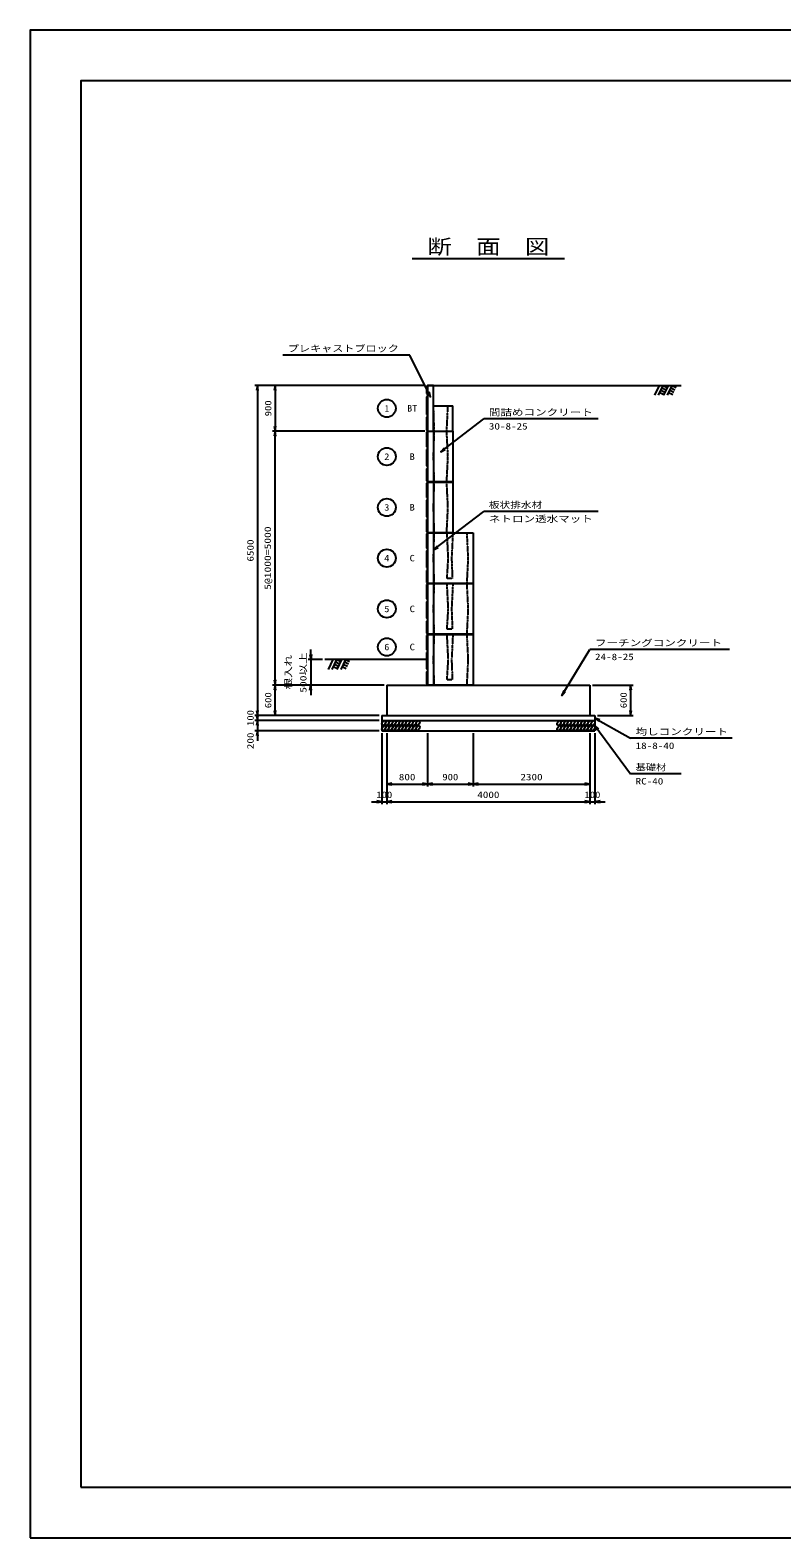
# Model space of a CAD drawing. Units: millimetres at full size. Extents: x 0 to 42050, y 0 to 29700.
# Drawn here: x 0 to 14805, y 0 to 29700 of the extents above; entities that cross this region are included whole.
import ezdxf
from ezdxf.enums import TextEntityAlignment as Align

# ---------------------------------------------------------------- set-up
doc = ezdxf.new("R2010")
doc.units = ezdxf.units.MM
doc.linetypes.add('DASHED_SPACED', pattern=[12, 6, -6])
for name, color, linetype, lineweight in [('D-STR-DIM', 7, 'Continuous', 25), ('D-STR-STRn', 2, 'Continuous', 25), ('D-STR-TXT', 7, 'Continuous', 25), ('D-TTL', 2, 'Continuous', 25), ('D-TTL-TXT', 7, 'Continuous', 25)]:
    doc.layers.add(name, color=color, linetype=linetype, lineweight=lineweight)
doc.styles.add('ＭＳ ゴシック', font='')
doc.styles.get('ＭＳ ゴシック').set_extended_font_data('MS Gothic')

# ---------------------------------------------------------------- blocks, each defined once
blk = doc.blocks.new('open_arrow')
at = {"color": 0, "linetype": 'Continuous', "lineweight": -2}
blk.add_lwpolyline([(7.5, 1.25), (0, 0), (7.5, -1.25)], dxfattribs=at)
blk = doc.blocks.new('High-T-B-D')
at = {"color": 1, "linetype": 'Continuous', "lineweight": 25}
for p, q in [((0, 998), (-20, 978)), ((-20, 978), (-20, 694.915)), ((0, 998), (0, 0)), ((0, 998), (500, 998)), ((120, 998), (120, 0)), ((500, 998), (500, 0)), ((-20, 694.915), (0, 678.671)), ((0, 659.178), (-20, 641.31)), ((-20, 641.31), (-20, 315.806)), ((-20, 315.806), (0, 296.313)), ((0, 273.571), (-20, 258.952)), ((-20, 258.952), (-20, 20)), ((-20, 20), (0, 0)), ((500, 0), (0, 0))]:
    blk.add_line(p, q, dxfattribs=at)
at = {"color": 1, "linetype": 'DASHED_SPACED', "lineweight": 25}
for p, q in [((120, 499), (134.998, 998)), ((404.919, 499), (379.923, 998)), ((134.998, 0), (120, 499)), ((379.923, 0), (404.919, 499))]:
    blk.add_line(p, q, dxfattribs=at)
blk = doc.blocks.new('High-T-C-D')
at = {"color": 1, "linetype": 'Continuous', "lineweight": 25}
for p, q in [((0, 998), (-20, 978)), ((-20, 978), (-20, 694.915)), ((0, 998), (0, 0)), ((0, 998), (900, 998)), ((120, 998), (120, 0)), ((900, 998), (900, 0)), ((-20, 694.915), (0, 678.671)), ((0, 659.178), (-20, 641.31)), ((-20, 641.31), (-20, 315.806)), ((-20, 315.806), (0, 296.313)), ((0, 273.571), (-20, 258.952)), ((-20, 258.952), (-20, 20)), ((-20, 20), (0, 0)), ((900, 0), (0, 0))]:
    blk.add_line(p, q, dxfattribs=at)
at = {"color": 1, "linetype": 'DASHED_SPACED', "lineweight": 25}
for p, q in [((120, 499), (134.998, 998)), ((379.967, 998), (404.964, 499)), ((499.956, 998), (474.958, 499)), ((804.919, 499), (779.923, 998)), ((134.998, 0), (120, 499)), ((404.964, 499), (380.01, 100)), ((474.958, 499), (489.99, 100)), ((779.923, 0), (804.919, 499)), ((489.99, 100), (380.01, 100))]:
    blk.add_line(p, q, dxfattribs=at)

msp = doc.modelspace()

# ---------------------------------------------------------------- linework, layer by layer
at = {"layer": 'D-STR-DIM'}
for p, q in [((7175, 22700), (4425, 22700)), ((4475, 22700), (4475, 16200)), ((7775, 22700), (4775, 22700)), ((4825, 22700), (4825, 21800)), ((7775, 21800), (4775, 21800)), ((7775, 21800), (4775, 21800)), ((4825, 16800), (4825, 21800)), ((5755, 17300), (5475, 17300)), ((5508.333, 17400), (5525, 17300)), ((5525, 17400), (5525, 17500)), ((5541.667, 17400), (5525, 17300)), ((5525, 17300), (5525, 17400)), ((5525, 17300), (5525, 16800)), ((6975, 16800), (4775, 16800)), ((6975, 16800), (4775, 16800)), ((4825, 16200), (4825, 16800)), ((6975, 16800), (5475, 16800)), ((5508.333, 16700), (5525, 16800)), ((5541.667, 16700), (5525, 16800)), ((5525, 16800), (5525, 16700)), ((5525, 16700), (5525, 16600)), ((11075, 16800), (11875, 16800)), ((11825, 16800), (11825, 16200)), ((4475, 16400), (4475, 15900)), ((6875, 16200), (4425, 16200)), ((6875, 16200), (4425, 16200)), ((6875, 16100), (4425, 16100)), ((6875, 16100), (4425, 16100)), ((4475, 16300), (4475, 15700)), ((6875, 16200), (4775, 16200)), ((11175, 16200), (11875, 16200)), ((6875, 15900), (4425, 15900)), ((6925, 15850), (6925, 14450)), ((7025, 15850), (7025, 14800)), ((7025, 15850), (7025, 14450)), ((7025, 15850), (7025, 14450)), ((7825, 15850), (7825, 14800)), ((7825, 15850), (7825, 14800)), ((8725, 15850), (8725, 14800)), ((8725, 15850), (8725, 14800)), ((11025, 15850), (11025, 14800)), ((11025, 15850), (11025, 14450)), ((11025, 15850), (11025, 14450)), ((11125, 15850), (11125, 14450)), ((7025, 14850), (7825, 14850)), ((7825, 14850), (8725, 14850)), ((8725, 14850), (11025, 14850)), ((6725, 14500), (7225, 14500)), ((7025, 14500), (11025, 14500)), ((10825, 14500), (11325, 14500))]:
    msp.add_line(p, q, dxfattribs=at)
at = {"layer": 'D-STR-STRn', "color": 1}
for p, q in [((7825, 22700), (7805, 22682.132)), ((7805, 22682.132), (7805, 22541.234)), ((7825, 22700), (12825, 22700)), ((7825, 22700), (7825, 21800)), ((7945, 22700), (7825, 22700)), ((7945, 21800), (7945, 22700)), ((12389.175, 22700), (12297.375, 22507.989)), ((12464.175, 22700), (12372.375, 22507.989)), ((12421.041, 22609.781), (12502.436, 22570.866)), ((12442.608, 22654.89), (12524.003, 22615.976)), ((12464.175, 22700), (12545.57, 22661.085)), ((12564.175, 22700), (12472.375, 22507.989)), ((12639.175, 22700), (12547.375, 22507.989)), ((12596.041, 22609.781), (12677.436, 22570.866)), ((12617.608, 22654.89), (12699.003, 22615.976)), ((12639.175, 22700), (12720.57, 22661.085)), ((7805, 22541.234), (7825, 22521.742)), ((7825, 22499), (7805, 22479)), ((7805, 22479), (7805, 22129)), ((7945, 22298), (8325, 22298)), ((8325, 21800), (8325, 22298)), ((12399.474, 22564.671), (12480.869, 22525.757)), ((12574.474, 22564.671), (12655.869, 22525.757)), ((7805, 22129), (7825, 22109)), ((7805, 22129), (7825, 22109)), ((7825, 22099), (7805, 22079)), ((7825, 22099), (7805, 22079)), ((7805, 22079), (7805, 21820)), ((7805, 22079), (7805, 21820)), ((7805, 21820), (7825, 21800)), ((7805, 21820), (7825, 21800)), ((7825, 21800), (8325, 21800)), ((7805, 17300), (5805, 17300)), ((5960, 17300), (5868.2, 17107.989)), ((6035, 17300), (5943.2, 17107.989)), ((6013.433, 17254.89), (6094.828, 17215.976)), ((6035, 17300), (6116.395, 17261.085)), ((6135, 17300), (6043.2, 17107.989)), ((6210, 17300), (6118.2, 17107.989)), ((6188.433, 17254.89), (6269.828, 17215.976)), ((6210, 17300), (6291.395, 17261.085)), ((5970.3, 17164.671), (6051.695, 17125.757)), ((5991.867, 17209.781), (6073.262, 17170.866)), ((6145.3, 17164.671), (6226.695, 17125.757)), ((6166.867, 17209.781), (6248.262, 17170.866)), ((7025, 16800), (11025, 16800)), ((7025, 16800), (7025, 16200)), ((11025, 16800), (11025, 16200)), ((6925, 16200), (11125, 16200)), ((6925, 16200), (6925, 15900)), ((6925, 16100), (11125, 16100)), ((11125, 16200), (11125, 15900)), ((6925, 15900), (11125, 15900))]:
    msp.add_line(p, q, dxfattribs=at)
at = {"layer": 'D-STR-STRn', "color": 1, "linetype": 'DASHED_SPACED'}
for p, q in [((7960, 21800), (7945, 22298)), ((8204.99, 21800), (8230, 22298))]:
    msp.add_line(p, q, dxfattribs=at)
at = {"layer": 'D-STR-STRn'}
for centre in [(6965.239, 16050), (7032.239, 16050), (7099.239, 16050), (7166.239, 16050), (7233.239, 16050), (7300.239, 16050), (7367.239, 16050), (7434.239, 16050), (7501.239, 16050), (7568.239, 16050), (7635.239, 16050), (10417.239, 16050), (10484.239, 16050), (10551.239, 16050), (10618.239, 16050), (10685.239, 16050), (10752.239, 16050), (10819.239, 16050), (10886.239, 16050), (10953.239, 16050), (11020.239, 16050), (11087.239, 16050), (6965.239, 15950), (7032.239, 15950), (7099.239, 15950), (7166.239, 15950), (7233.239, 15950), (7300.239, 15950), (7367.239, 15950), (7434.239, 15950), (7501.239, 15950), (7568.239, 15950), (7635.239, 15950), (10417.239, 15950), (10484.239, 15950), (10551.239, 15950), (10618.239, 15950), (10685.239, 15950), (10752.239, 15950), (10819.239, 15950), (10886.239, 15950), (10953.239, 15950), (11020.239, 15950), (11087.239, 15950)]:
    msp.add_ellipse(centre, major_axis=(-27.222, -47.15), ratio=0.545455, dxfattribs=at)
at = {"layer": 'D-STR-TXT'}
for p, q in [((7475, 23300), (4975, 23300)), ((7886.17, 22478.677), (7475, 23300)), ((8086.153, 21393.013), (8935, 22042.237)), ((11185, 22042.237), (8935, 22042.237)), ((7945, 19460.817), (8935, 20218)), ((11185, 20218), (8935, 20218)), ((10469.927, 16596.204), (11025, 17500)), ((13775, 17500), (11025, 17500)), ((11125, 16150), (11825, 15750)), ((11125, 16000), (11825, 15050)), ((13825, 15750), (11825, 15750)), ((12825, 15050), (11825, 15050))]:
    msp.add_line(p, q, dxfattribs=at)
for centre in [(7025, 22250), (7025, 21299), (7025, 20299), (7025, 19299), (7025, 18299), (7025, 17549)]:
    msp.add_circle(centre, 175, dxfattribs=at)
at = {"layer": 'D-TTL'}
for points in [[(0, 0), (42050, 0), (42050, 29700), (0, 29700)], [(1000, 1000), (41050, 1000), (41050, 28700), (1000, 28700)]]:
    msp.add_lwpolyline(points, close=True, dxfattribs=at)
at = {"layer": 'D-TTL-TXT'}
msp.add_line((7525, 25200), (10525, 25200), dxfattribs=at)

# ---------------------------------------------------------------- block references
at = {"layer": 'D-STR-DIM', "xscale": 13.3, "yscale": 13.3}
for p, rotation in [((4475, 22700), 270), ((4825, 22700), 270), ((4825, 21800), 90), ((4825, 21800), 270), ((4825, 16800), 90), ((4825, 16800), 270), ((11825, 16800), 270), ((4475, 16200), 90), ((4475, 16200), 90), ((4475, 16100), 90), ((4475, 16100), 270), ((4825, 16200), 90), ((11825, 16200), 90), ((4475, 15900), 270), ((7825, 14850), 180), ((8725, 14850), 180), ((11025, 14850), 180), ((6925, 14500), 180), ((11025, 14500), 180), ((11025, 14500), 180)]:
    msp.add_blockref('open_arrow', p, dxfattribs=dict(at, rotation=rotation))
for p in [(7025, 14850), (7825, 14850), (8725, 14850), (7025, 14500), (7025, 14500), (11125, 14500)]:
    msp.add_blockref('open_arrow', p, dxfattribs=at)
at = {"layer": 'D-STR-STRn'}
for name, p in [('High-T-B-D', (7825, 20800)), ('High-T-B-D', (7825, 19800)), ('High-T-C-D', (7825, 18800)), ('High-T-C-D', (7825, 17800)), ('High-T-C-D', (7825, 16800))]:
    msp.add_blockref(name, p, dxfattribs=at)
at = {"layer": 'D-STR-TXT', "xscale": 13.3, "yscale": 13.3}
for p, rotation in [((7886.17, 22478.677), 116.6), ((8086.153, 21393.013), 37.4), ((7945, 19460.817), 37.4), ((10469.927, 16596.204), 58.4), ((11125, 16150), 330.3), ((11125, 16000), 306.4)]:
    msp.add_blockref('open_arrow', p, dxfattribs=dict(at, rotation=rotation))

# ---------------------------------------------------------------- texts
at = {"layer": 'D-STR-DIM', "style": 'ＭＳ ゴシック'}
for s, width, p in [('900', 1.2, (4687.5, 22250)), ('5@1000=5000', 1.3, (4678.173, 19300)), ('6500', 1.25, (4337.5, 19450)), ('600', 1.2, (4687.5, 16500)), ('600', 1.2, (11687.5, 16500)), ('100', 1.2, (4337.5, 16150)), ('200', 1.25, (4337.5, 15700))]:
    msp.add_text(s, height=128.3, rotation=90, dxfattribs=dict(at, width=width)).set_placement(p, align=Align.MIDDLE_CENTER)
at = {"layer": 'D-STR-DIM', "style": 'ＭＳ ゴシック', "width": 1.3}
for s, p in [('根入れ', (5188.9, 16712.437)), ('500以上', (5481.455, 16647.145))]:
    msp.add_text(s, height=128.3, rotation=90, dxfattribs=at).set_placement(p, align=Align.BOTTOM_LEFT)
at = {"layer": 'D-STR-DIM', "style": 'ＭＳ ゴシック'}
for s, width, p in [('800', 1.25, (7425, 14987.5)), ('900', 1.2, (8275, 14987.5)), ('2300', 1.25, (9875, 14987.5)), ('100', 1.2, (6975, 14637.5)), ('4000', 1.25, (9025, 14637.5)), ('100', 1.2, (11075, 14637.5))]:
    msp.add_text(s, height=128.3, dxfattribs=dict(at, width=width)).set_placement(p, align=Align.MIDDLE_CENTER)
at = {"layer": 'D-STR-TXT', "style": 'ＭＳ ゴシック'}
for s, width, p in [('プレキャストブロック', 1.25, (5075, 23326.667)), ('間詰めコンクリート', 1.3, (9035, 22068.904)), ('30-8-25', 1.25, (9035, 21793.904)), ('板状排水材', 1.2, (9035, 20244.667)), ('ネトロン透水マット', 1.3, (9035, 19969.667)), ('フーチングコンクリート', 1.3, (11125, 17526.667)), ('24-8-25', 1.25, (11125, 17251.667)), ('均しコンクリート', 1.3, (11925, 15776.667)), ('18-8-40', 1.25, (11925, 15501.667)), ('基礎材', 1.15, (11925, 15076.667)), ('RC-40', 1.25, (11925, 14801.667))]:
    msp.add_text(s, height=128.3, dxfattribs=dict(at, width=width)).set_placement(p, align=Align.BOTTOM_LEFT)
for s, width, p in [('1', 0.9, (7025, 22250)), ('BT', 1.15, (7525, 22250)), ('2', 1.15, (7025, 21299)), ('B', 1.2, (7525, 21299)), ('3', 1.15, (7025, 20299)), ('B', 1.2, (7525, 20299)), ('4', 1.2, (7025, 19299)), ('C', 1.2, (7525, 19299)), ('5', 1.15, (7025, 18299)), ('C', 1.2, (7525, 18299)), ('6', 1.15, (7025, 17549)), ('C', 1.2, (7525, 17549))]:
    msp.add_text(s, height=128.3, dxfattribs=dict(at, width=width)).set_placement(p, align=Align.MIDDLE_CENTER)
at = {"layer": 'D-TTL-TXT', "style": 'ＭＳ ゴシック', "width": 1.2}
msp.add_text('断\u3000面\u3000図', height=293.3, dxfattribs=at).set_placement((9025, 25200), align=Align.BOTTOM_CENTER)

doc.saveas('drawing.dxf')
